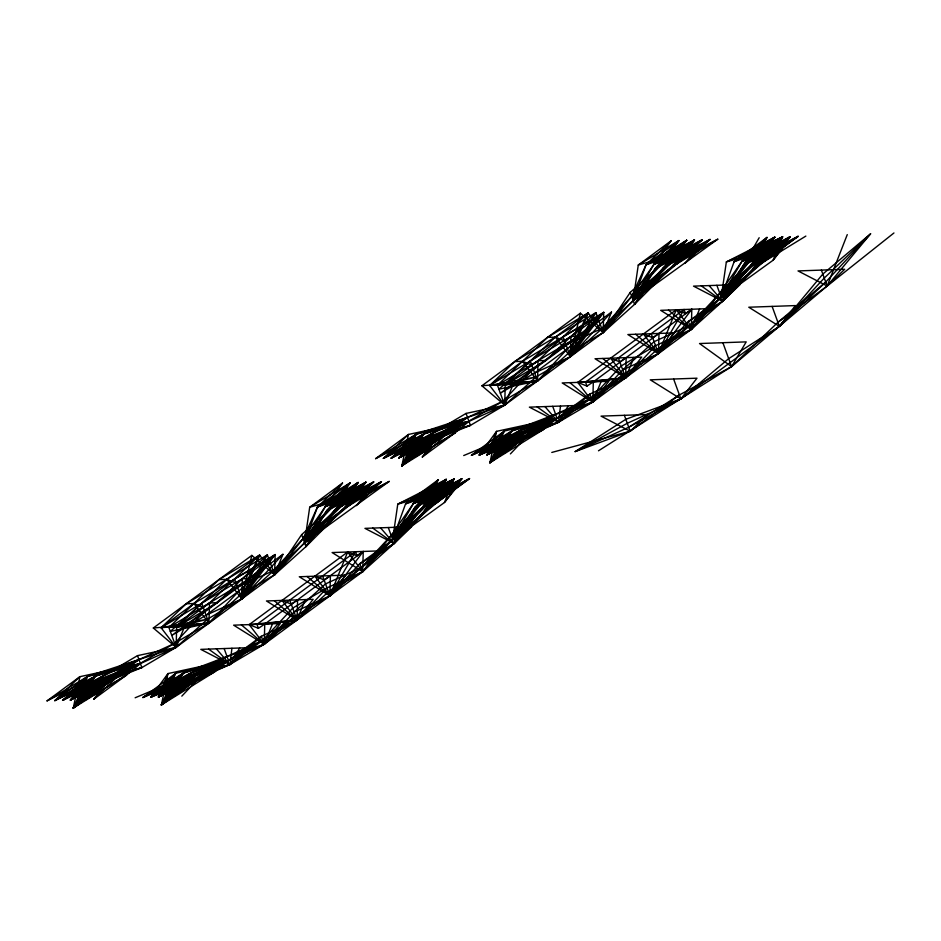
<?xml version="1.0" encoding="UTF-8"?>
<svg xmlns="http://www.w3.org/2000/svg" width="941" height="941" viewBox="0 0 941 941"><rect width="100%" height="100%" fill="white"/><g stroke="black" fill="none" stroke-linecap="round" stroke-linejoin="round"><path stroke-width="1.41" d="M238.896 590.995L206.067 615.202L171.78 635.422L270.279 562.812L238.896 590.995L208.961 623.165L161.099 627.729L193.928 603.522L275.148 554.567L274.619 574.763L301.649 534.629L333.032 506.446L381.423 481.686L303.108 538.617L317.47 506.987L365.861 482.239L342.265 510.151L306.001 546.58L274.619 574.763L267.373 554.849L186.153 603.804L161.099 627.729L176.132 647.373L176.661 627.177L226.757 579.327L259.587 555.119L274.619 574.763L176.132 647.373L141.856 667.592L112.45 679.567L70.399 700.057L87.666 676.403L176.132 647.373L207.514 619.19L241.79 598.97L373.648 481.968L325.257 506.717L303.108 538.617L274.619 574.763L240.343 594.983L208.961 623.165L78.174 699.786L95.441 676.132L138.95 659.629L85.96 699.516L103.228 675.861L137.504 655.642L176.132 647.373L184.448 626.906L282.935 554.296L274.619 574.763L251.812 555.39L153.324 628L176.132 647.373L104.674 679.837L62.612 700.339L87.666 676.403L140.397 663.605L126.564 675.038L93.735 699.234L111.003 675.579L138.95 659.629M176.132 647.373L168.886 627.459L218.982 579.597L226.757 579.327L241.79 598.97L259.587 555.119L209.49 602.981L208.961 623.165L170.333 631.435L201.715 603.252L234.544 579.044L268.82 558.825L241.79 598.97L206.067 615.202M234.544 579.044L241.79 598.97L275.148 554.567L242.319 578.774L241.79 598.97L282.935 554.296M224.134 648.549L228.487 660.5L175.744 673.297L158.476 696.952L200.539 676.461L229.933 664.487L295.603 616.073L329.879 595.853L392.644 539.487L397.772 504.153L453.95 479.134L394.091 543.475L362.708 571.658L326.974 587.89L297.05 620.06L261.316 636.292L228.487 660.5L214.654 671.921L161.381 704.915L167.969 673.568L150.701 697.222L192.764 676.732L264.221 644.267L264.75 624.071L363.238 551.461L362.708 571.658L264.221 644.267L229.933 664.487L158.476 696.952L167.969 673.568L228.487 660.5L297.05 620.06L328.433 591.877L394.091 543.475L411.629 526.713L364.943 528.36L394.091 543.475L430.355 507.046L461.725 478.851L413.334 503.611L391.185 535.5L362.708 571.658L328.433 591.877M295.603 616.073L264.221 644.267L261.316 636.292L229.933 664.487L192.764 676.732L142.914 697.504L183.53 673.027L227.04 656.512L264.221 644.267L294.145 612.097L329.879 595.853L330.409 575.669L324.08 579.927L314.847 576.21L329.879 595.853L359.803 563.683L444.458 502.506L456.844 487.097L397.772 504.153L446.163 479.404L424.015 511.304L461.725 478.851L444.458 502.506L453.95 479.134L405.559 503.882L392.644 539.487L388.292 527.536M567.47 348.77L534.641 372.977L500.353 393.197L598.841 320.587L567.47 348.77L537.534 380.94L489.673 385.504L522.502 361.297L603.722 312.353L603.193 332.538L630.223 292.404L661.605 264.221L709.996 239.461L631.67 296.391L646.044 264.762L694.434 240.014L670.839 267.926L634.575 304.355L603.193 332.538L595.947 312.624L514.727 361.579L489.673 385.504L504.705 405.148L505.235 384.951L555.331 337.101L588.16 312.894L603.193 332.538L504.705 405.148L470.429 425.367L441.023 437.342L398.96 457.832L416.228 434.189L504.705 405.148L536.088 376.965L570.364 356.745L702.221 239.743L653.83 264.492L631.67 296.391L603.193 332.538L568.917 352.757L537.534 380.94L406.747 457.561L424.015 433.907L467.524 417.404L414.522 457.291L431.79 433.636L466.077 413.417L504.705 405.148L513.021 384.681L611.509 312.071L603.193 332.538L580.385 313.177L481.898 385.775L504.705 405.148L433.248 437.612L391.185 458.114L416.228 434.189L468.971 421.38L455.138 432.813L422.309 457.008L439.576 433.354L467.524 417.404M504.705 405.148L497.46 385.234L547.556 337.372L555.331 337.101L570.364 356.745L588.16 312.894L538.064 360.756L537.534 380.94L498.906 389.209L530.289 361.026L563.118 336.819L597.394 316.611L570.364 356.745L534.641 372.977M563.118 336.819L570.364 356.745L603.722 312.353L570.893 336.549L570.364 356.745L611.509 312.071M552.708 406.324L557.06 418.275L504.317 431.072L487.05 454.726L529.113 434.236L558.507 422.262L624.165 373.848L658.453 353.628L721.206 297.262L726.346 261.927L782.524 236.909L722.664 301.249L691.282 329.432L655.548 345.665L625.624 377.835L589.889 394.067L557.06 418.275L543.228 429.696L489.955 462.69L496.542 431.343L479.275 454.997L521.326 434.507L592.795 402.042L593.324 381.846L691.811 309.236L691.282 329.432L592.795 402.042L558.507 422.262L487.05 454.726L496.542 431.343L557.06 418.275L625.624 377.835L657.006 349.652L722.664 301.249L740.202 284.488L693.517 286.135L722.664 301.249L758.917 264.821L790.299 236.626L741.908 261.386L719.759 293.274L691.282 329.432L657.006 349.652M624.165 373.848L592.795 402.042L589.889 394.067L558.507 422.262L521.326 434.507L471.488 455.279L512.104 430.802L555.613 414.287L592.795 402.042L622.719 369.872L658.453 353.628L658.982 333.443L652.654 337.701L643.421 333.984L658.453 353.628L688.377 321.469L773.032 260.281L785.417 244.872L726.346 261.927L774.737 237.179L752.588 269.079L790.299 236.626L773.032 260.281L782.524 236.909L734.133 261.657L721.206 297.262L716.866 285.311M135.139 697.775L184.977 677.002L229.933 664.487L231.921 648.267M372.73 528.089L394.091 543.475L422.568 507.317L438.388 479.675L413.334 503.611L392.644 539.487L436.683 502.788L456.844 487.097L405.559 503.882L446.163 479.404L422.568 507.317L362.708 571.658L359.803 563.683L394.091 543.475L396.067 527.254M463.713 455.55L513.551 434.777L558.507 422.262L560.495 406.053M701.304 285.864L722.664 301.249L751.141 265.091L766.962 237.45L741.908 261.386L721.206 297.262L765.256 260.563L785.417 244.872L734.133 261.657L774.737 237.179L751.141 265.091L691.282 329.432L688.377 321.469L722.664 301.249L724.641 285.041M237.438 587.019L273.172 570.787L333.032 506.446L350.299 482.792L309.695 507.27L368.766 490.202L348.593 505.893L304.555 542.592L309.695 507.27L342.524 483.062L325.257 506.717L304.555 542.592L389.209 481.416L340.818 506.164L303.108 538.617M566.011 344.794L601.746 328.562L661.605 264.221L678.873 240.567L638.269 265.044L697.34 247.977L677.167 263.668L633.128 300.367L638.269 265.044L671.098 240.837L653.83 264.492L633.128 300.367L717.783 239.19L669.392 263.939L631.67 296.391M251.812 555.39L241.79 598.97L267.373 554.849L217.277 602.699L176.661 627.177L208.961 623.165L201.715 603.252M580.385 313.177L570.364 356.745L595.947 312.624L545.851 360.474L505.235 384.951L537.534 380.94L530.289 361.026M317.47 506.987L358.086 482.51L340.818 506.164L381.423 481.686L356.38 505.623L368.766 490.202L317.47 506.987L350.299 482.792L325.257 506.717L365.861 482.239L304.555 542.592L317.47 506.987L342.524 483.062M646.044 264.762L686.659 240.284L669.392 263.939L709.996 239.461L684.954 263.398L697.34 247.977L646.044 264.762L678.873 240.567L653.83 264.492L694.434 240.014L633.128 300.367L646.044 264.762L671.098 240.837M847.265 234.615L827.163 286.029L731.569 366.614L598.476 450.798M241.402 624.895L264.221 644.267L280.312 623.518L233.627 625.165L264.221 644.267L272.525 623.789M305.366 599.593L297.05 620.06L264.75 624.071L258.422 628.329L249.189 624.624L347.676 552.014L356.91 555.719L363.238 551.461L329.879 595.853L299.285 576.762L345.97 575.116L329.879 595.853L307.072 576.492M322.634 575.939L329.879 595.853L347.676 552.014L362.708 571.658L378.8 550.908L332.114 552.555L362.708 571.658M569.975 382.669L592.795 402.042L608.886 381.293L562.2 382.94L592.795 402.042L601.099 381.575M633.928 357.368L625.624 377.835L593.324 381.846L586.996 386.104L577.762 382.399L676.25 309.789L685.483 313.494L691.811 309.236L658.453 353.628L627.859 334.537L674.544 332.891L658.453 353.628L635.634 334.267M651.196 333.714L658.453 353.628L676.25 309.789L691.282 329.432L707.373 308.683L660.688 310.342L691.282 329.432L699.598 308.966M47.05 700.88L87.666 676.403L73.292 708.032L126.564 675.038L85.96 699.516L111.003 675.579L140.397 663.605L79.879 676.685L47.05 700.88L95.441 676.132L140.397 663.605L70.399 700.057L95.441 676.132L54.837 700.61L79.879 676.685L73.292 708.032L118.789 675.309L93.735 699.234M181.825 696.128L200.539 676.461L161.381 704.915L184.977 677.002L158.476 696.952L206.867 672.203L174.038 696.399L192.764 676.732L166.263 696.681L228.487 660.5L184.977 677.002L142.914 697.504L175.744 673.297L161.381 704.915L206.867 672.203L228.487 660.5L183.53 673.027L150.701 697.222L194.211 680.719L166.263 696.681L183.53 673.027L158.476 696.952L214.654 671.921L166.263 696.681L191.305 672.744L262.774 640.28L292.698 608.109L326.974 587.89M375.624 458.655L416.228 434.189L401.866 465.807L455.138 432.813L414.522 457.291L439.576 433.354L468.971 421.38L408.453 434.46L375.624 458.655L424.015 433.907L468.971 421.38L398.96 457.832L424.015 433.907L383.399 458.385L408.453 434.46L401.866 465.807L447.351 433.083L422.309 457.008M510.398 453.903L529.113 434.236L489.955 462.69L513.551 434.777L487.05 454.726L535.441 429.978L502.612 454.174L521.326 434.507L494.837 454.456L557.06 418.275L513.551 434.777L471.488 455.279L504.317 431.072L489.955 462.69L535.441 429.978L557.06 418.275L512.104 430.802L479.275 454.997L522.784 438.494L494.837 454.456L512.104 430.802L487.05 454.726L543.228 429.696L494.837 454.456L519.879 430.519L591.336 398.055L621.272 365.884L655.548 345.665M709.079 285.582L722.664 301.249L759.175 237.732M301.649 534.629L306.001 546.58L326.703 510.704L350.299 482.792M380.505 527.807L394.091 543.475L414.793 507.587L438.388 479.675L405.559 503.882M630.223 292.404L634.575 304.355L655.277 268.479L678.873 240.567M329.879 595.853L355.463 551.732L356.91 555.719M658.453 353.628L684.036 309.507L685.483 313.494M208.573 649.09L229.933 664.487L247.483 647.726L200.798 649.372L229.933 664.487L239.696 647.996M394.091 543.475L403.854 526.984M537.146 406.877L558.507 422.262L576.057 405.5L529.371 407.147L558.507 422.262L568.27 405.771M722.664 301.249L732.427 284.758M628.729 427.261L679.426 394.949L731.569 366.614L746.213 341.877L699.528 343.536L731.569 366.614L777.913 322.34L825.716 282.053L870.601 233.791L822.81 274.078L779.371 326.327L680.872 398.925L628.729 427.261L575.139 451.621L625.836 419.298L680.872 398.925L728.675 358.639L779.371 326.327L825.716 282.053M183.53 673.027L161.381 704.915L199.092 672.474L227.04 656.512L158.476 696.952L191.305 672.744L228.487 660.5L199.092 672.474L150.701 697.222L175.744 673.297M304.555 542.592L326.703 510.704L358.086 482.51L334.478 510.422L306.001 546.58M512.104 430.802L489.955 462.69L527.666 430.249L555.613 414.287L487.05 454.726L519.879 430.519L557.06 418.275L527.666 430.249L479.275 454.997L504.317 431.072M633.128 300.367L655.277 268.479L686.659 240.284L663.052 268.197L634.575 304.355M766.962 237.45L743.355 265.362L721.206 297.262L758.917 264.821L785.417 244.872L741.908 261.386L774.737 237.179L757.47 260.833L721.206 297.262L749.695 261.104L766.962 237.45L734.133 261.657M200.539 676.461L174.038 696.399L191.305 672.744L142.914 697.504M389.209 481.416L348.593 505.893L365.861 482.239L326.703 510.704L368.766 490.202L342.265 510.151L381.423 481.686M438.388 479.675L421.121 503.329L392.644 539.487L430.355 507.046L456.844 487.097L413.334 503.611L446.163 479.404L428.896 503.059L392.644 539.487L414.793 507.587L446.163 479.404L421.121 503.329L361.262 567.67L325.527 583.902L294.145 612.097M436.683 502.788L461.725 478.851L422.568 507.317L456.844 487.097L414.793 507.587L453.95 479.134L391.185 535.5L428.896 503.059L469.512 478.581L430.355 507.046L453.95 479.134L421.121 503.329L469.512 478.581L436.683 502.788L453.95 479.134L413.334 503.611M529.113 434.236L502.612 454.174L519.879 430.519L471.488 455.279M717.783 239.19L677.167 263.668L694.434 240.014L655.277 268.479L697.34 247.977L670.839 267.926L709.996 239.461M622.719 369.872L654.101 341.677L689.835 325.445L749.695 261.104L798.086 236.356L765.256 260.563L782.524 236.909L741.908 261.386M805.861 236.085L758.917 264.821L782.524 236.909L743.355 265.362L785.417 244.872L751.141 265.091L790.299 236.626L765.256 260.563M204.609 611.215L174.685 643.385L103.228 675.861L54.837 700.61L87.666 676.403M274.619 574.763L334.478 510.422L365.861 482.239L333.032 506.446L368.766 490.202L334.478 510.422L373.648 481.968L348.593 505.893M533.182 368.99L503.259 401.16L431.79 433.636L383.399 458.385L416.228 434.189M603.193 332.538L663.052 268.197L694.434 240.014L661.605 264.221L697.34 247.977L663.052 268.197L702.221 239.743L677.167 263.668M186.153 603.804L193.928 603.522L208.961 623.165L168.886 627.459L250.106 578.503L275.148 554.567L240.343 594.983L259.587 555.119L218.982 579.597M174.038 696.399L199.092 672.474L158.476 696.952M514.727 361.579L522.502 361.297L537.534 380.94L497.46 385.234L578.68 336.278L603.722 312.353L568.917 352.757L588.16 312.894L547.556 337.372M428.896 503.059L461.725 478.851L421.121 503.329L456.844 487.097L428.896 503.059L453.95 479.134M502.612 454.174L527.666 430.249L487.05 454.726M758.917 264.821L798.086 236.356L757.47 260.833L782.524 236.909L749.695 261.104L785.417 244.872L757.47 260.833L719.759 293.274L782.524 236.909M192.764 676.732L161.381 704.915L191.305 672.744L150.701 697.222L184.977 677.002M521.326 434.507L489.955 462.69L519.879 430.519L479.275 454.997L513.551 434.777M743.355 265.362L774.737 237.179L749.695 261.104L790.299 236.626L757.47 260.833M893.95 232.968L827.163 286.029L777.913 322.34M85.96 699.516L112.45 679.567L73.292 708.032L95.441 676.132L62.612 700.339L111.003 675.579L73.292 708.032L96.888 680.12L140.397 663.605M414.522 457.291L441.023 437.342L401.866 465.807L424.015 433.907L391.185 458.114L439.576 433.354L401.866 465.807L425.461 437.894L468.971 421.38M217.277 602.699L209.49 602.981L176.661 627.177L207.514 619.19L161.099 627.729L242.319 578.774L250.106 578.503M545.851 360.474L538.064 360.756L505.235 384.951L536.088 376.965L489.673 385.504L570.893 336.549L578.68 336.278M258.422 628.329L256.964 624.342L355.463 551.732M586.996 386.104L585.537 382.117L684.036 309.507M199.092 672.474L166.263 696.681L206.867 672.203M527.666 430.249L494.837 454.456L535.441 429.978M679.426 394.949L630.176 431.249L575.139 451.621L627.282 423.285L680.872 398.925L696.975 378.188L650.29 379.835L680.872 398.925L673.627 379.011M570.893 336.549L564.565 340.807L555.331 337.101M538.064 360.756L531.736 365.014L522.502 361.297M242.319 578.774L235.991 583.032L226.757 579.327M209.49 602.981L203.162 607.239L193.928 603.522M751.141 265.091L798.086 236.356M422.568 507.317L469.512 478.581M447.351 433.083L406.747 457.561L431.79 433.636L391.185 458.114L425.461 437.894L470.429 425.367L466.077 413.417M118.789 675.309L78.174 699.786L103.228 675.861L62.612 700.339L96.888 680.12L141.856 667.592L137.504 655.642M383.399 458.385L425.461 437.894L398.96 457.832L433.248 437.612L470.429 425.367M54.837 700.61L96.888 680.12L70.399 700.057L104.674 679.837L141.856 667.592M551.791 452.445L630.176 431.249L647.726 414.487L601.04 416.134L630.176 431.249L624.377 415.31M513.021 384.681L537.534 380.94L481.898 385.775M184.448 626.906L208.961 623.165L153.324 628M585.537 382.117L625.624 377.835L641.715 357.098L595.03 358.744L625.624 377.835L626.153 357.639L619.825 361.897L610.591 358.192L625.624 377.835L577.762 382.399L592.795 402.042M256.964 624.342L297.05 620.06L313.141 599.323L266.456 600.97L297.05 620.06L297.579 599.864L291.251 604.122L282.018 600.417L297.05 620.06L249.189 624.624L264.221 644.267M668.475 310.06L691.282 329.432M602.805 358.462L625.624 377.835L618.366 357.921M274.243 600.687L297.05 620.06L289.804 600.146M544.933 406.594L558.507 422.262M216.359 648.82L229.933 664.487M821.364 270.102L827.163 286.029L844.7 269.279L798.015 270.926L827.163 286.029L870.601 233.791L824.257 278.065L779.371 326.327L748.777 307.225L795.463 305.578L779.371 326.327L772.114 306.401M722.876 342.712L731.569 366.614M103.228 675.861L73.292 708.032L104.674 679.837L78.174 699.786L111.003 675.579L70.399 700.057L103.228 675.861M431.79 433.636L401.866 465.807L433.248 437.612L406.747 457.561L439.576 433.354L398.96 457.832L431.79 433.636M358.086 482.51L333.032 506.446L373.648 481.968L340.818 506.164L368.766 490.202L325.257 506.717L358.086 482.51M686.659 240.284L661.605 264.221L702.221 239.743L669.392 263.939L697.34 247.977L653.83 264.492L686.659 240.284"/></g></svg>
